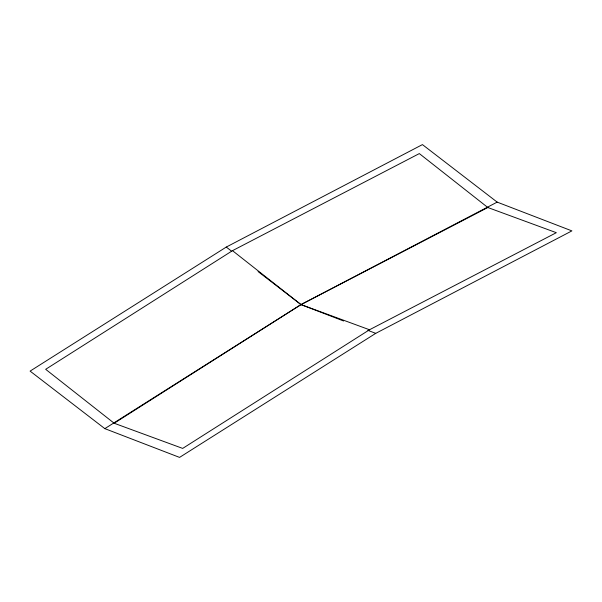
<?xml version="1.0" encoding="UTF-8"?>
<svg xmlns="http://www.w3.org/2000/svg" width="602" height="602" viewBox="0 0 602 602"><rect width="100%" height="100%" fill="white"/><g stroke="black" fill="none" stroke-linecap="round" stroke-linejoin="round"><path stroke-width="0.9" d="M232.5 250.665L45.669 369.312L114.169 423.244L182.677 448.415L369.5 329.761L556.331 232.688L487.831 207.517L419.323 153.585L232.5 250.665L301 304.597L343.576 320.986M114.169 423.244L301 304.597L497.169 202.121L571.9 230.89L375.731 333.357L179.562 457.4L104.831 428.639L30.1 371.11L226.269 247.068L422.438 144.6L497.169 202.121M104.831 428.639L301 304.597L487.831 207.517M369.5 329.761L301 304.597L258.085 271.562M367.912 330.347L375.731 333.357M226.269 247.068L231.446 251.057"/></g></svg>
